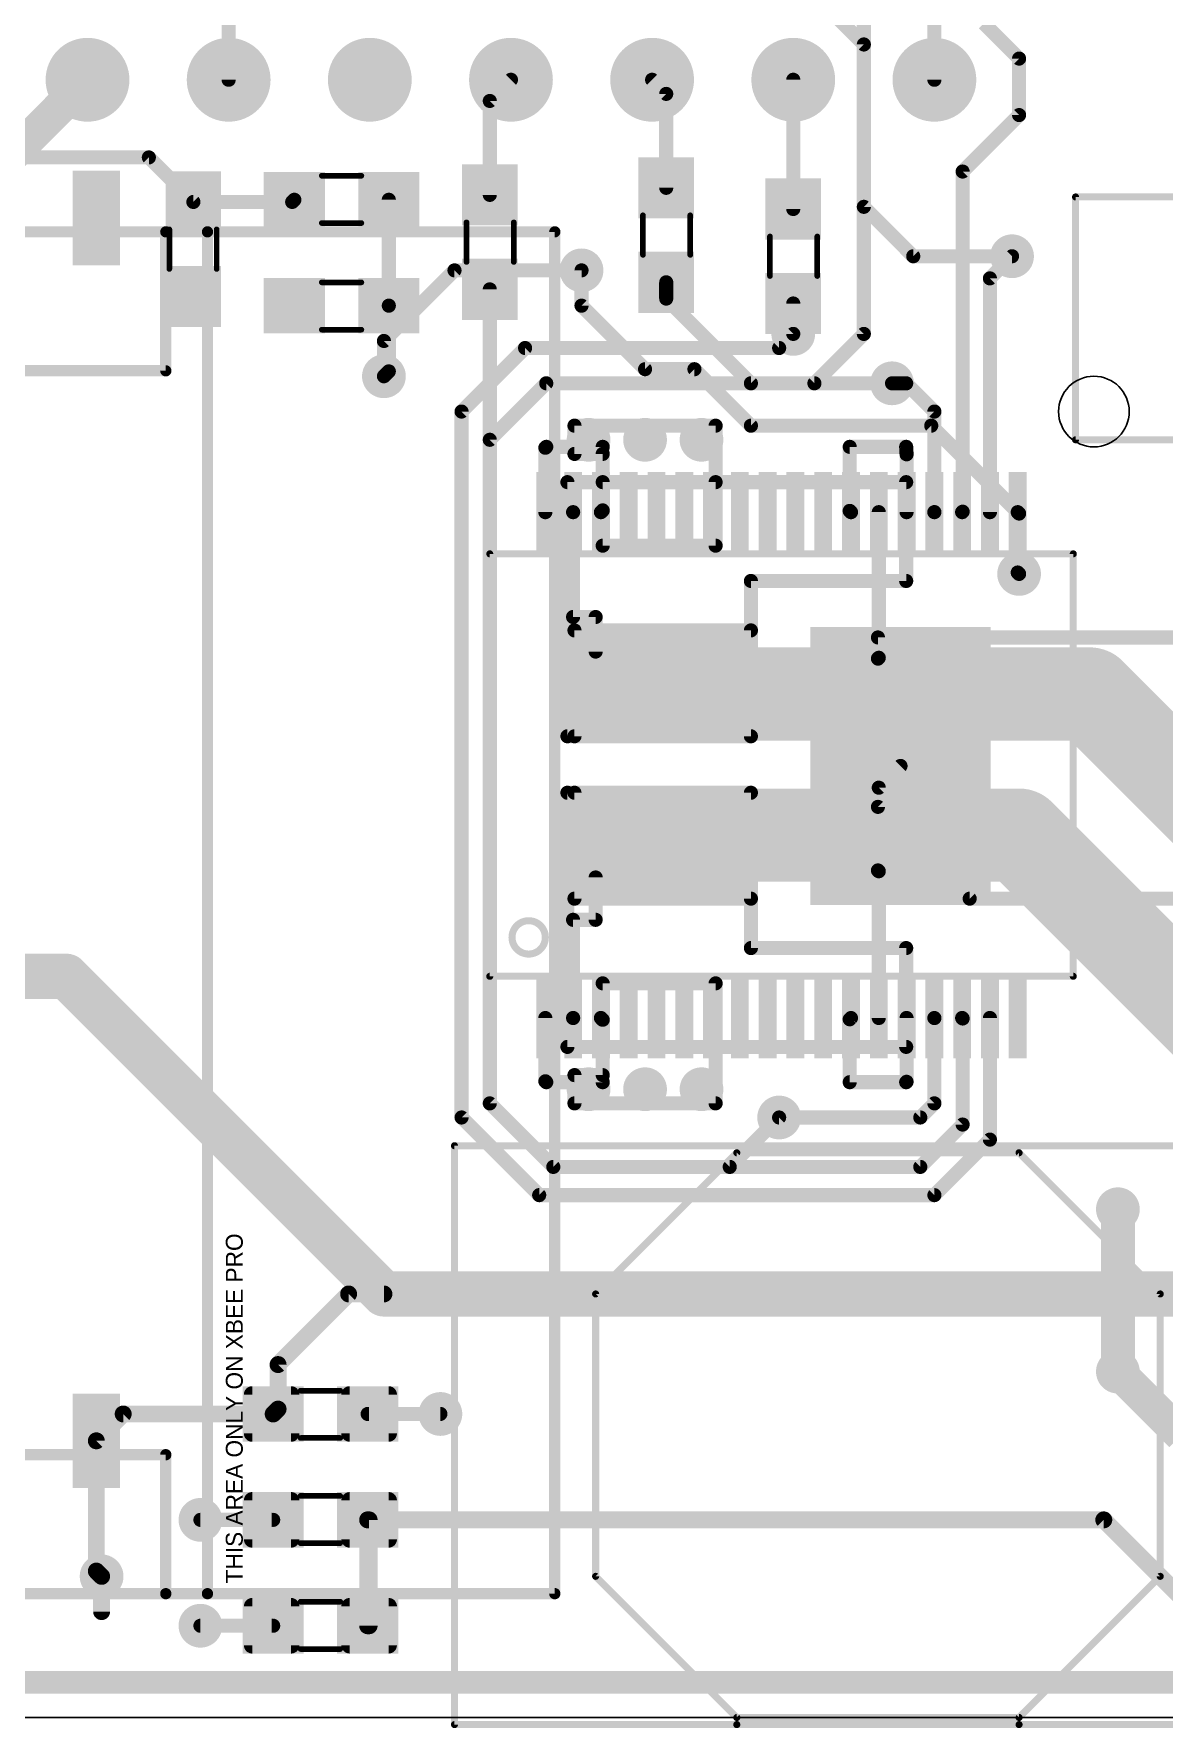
# Model space of a CAD drawing. Extents: x -0.24 to 2.03, y -0.01 to 2.08.
# Drawn here: x 0.727 to 1.528, y -0.008 to 1.192 of the extents above; entities that cross this region are included whole.
import ezdxf

# ---------------------------------------------------------------- set-up
doc = ezdxf.new("R2010")
doc.units = 0
for name, color, linetype in [('1', 22, 'CONTINUOUS'), ('16', 175, 'CONTINUOUS'), ('17', 82, 'CONTINUOUS'), ('18', 82, 'CONTINUOUS'), ('20', 7, 'CONTINUOUS'), ('51', 253, 'CONTINUOUS'), ('52', 253, 'CONTINUOUS')]:
    doc.layers.add(name, color=color, linetype=linetype)

# ---------------------------------------------------------------- blocks, each defined once
blk = doc.blocks.new('RECT')
blk.add_solid([(-0.5, -0.5), (0.5, -0.5), (-0.5, 0.5), (0.5, 0.5)])
blk = doc.blocks.new('RECT160000X160000R30')
at = {"const_width": 0.005906}
blk.add_lwpolyline([(0.016732, -0.01378), (0.016732, 0.01378, 0.414214), (0.01378, 0.016732), (-0.01378, 0.016732, 0.414214), (-0.016732, 0.01378), (-0.016732, -0.01378, 0.414214), (-0.01378, -0.016732), (0.01378, -0.016732, 0.414214)], format="xyb", close=True, dxfattribs=at)
blk.add_solid([(-0.01478, -0.01478), (0.01478, -0.01478), (-0.01478, 0.01478), (0.01478, 0.01478)])
blk = doc.blocks.new('ROUNDP')
at = {"const_width": 0.5}
blk.add_lwpolyline([(0, -0.25, 1), (0, 0.25, 1), (0, -0.25)], format="xyb", dxfattribs=at)
blk = doc.blocks.new('ROUNDV')
at = {"const_width": 0.5}
blk.add_lwpolyline([(0, -0.25, 1), (0, 0.25, 1), (0, -0.25)], format="xyb", dxfattribs=at)

msp = doc.modelspace()

# ---------------------------------------------------------------- linework, layer by layer
at = {"layer": '1'}
for points, const_width in [([(0.865, 1.16), (0.865, 1.27)], 0.01), ([(1.315, 1.25), (1.315, 0.98)], 0.01), ([(1.4, 1.2), (1.425, 1.175)], 0.01), ([(1.425, 1.175), (1.425, 1.135)], 0.01), ([(0.69, 1.085), (0.765, 1.16)], 0.024), ([(1.425, 1.135), (1.385, 1.095)], 0.01), ([(1.385, 1.095), (1.385, 0.854094)], 0.01), ([(1.42, 1.035), (1.404331, 1.019331)], 0.01), ([(0.975, 0.975), (1.025, 1.025)], 0.01), ([(1.025, 1.025), (1.115, 1.025)], 0.01), ([(1.404331, 1.019331), (1.404331, 0.85374)], 0.01), ([(1.255, 0.97), (1.265, 0.98)], 0.01), ([(1.315, 0.98), (1.28, 0.945)], 0.01), ([(0.975, 0.95), (0.975, 0.975)], 0.01), ([(1.03, 0.925), (1.075, 0.97)], 0.01), ([(1.075, 0.97), (1.255, 0.97)], 0.01), ([(1.09, 0.945), (1.05, 0.905)], 0.01), ([(1.28, 0.945), (1.09, 0.945)], 0.01), ([(1.335, 0.945), (1.345, 0.945)], 0.01), ([(1.345, 0.945), (1.365, 0.925)], 0.01), ([(1.03, 0.425), (1.03, 0.925)], 0.01), ([(1.365, 0.925), (1.365, 0.85378)], 0.01), ([(1.21, 0.915), (1.11, 0.915)], 0.01), ([(1.11, 0.915), (1.11, 0.895)], 0.01), ([(1.21, 0.83), (1.21, 0.915)], 0.01), ([(1.05, 0.905), (1.05, 0.435)], 0.01), ([(1.08937, 0.89937), (1.09, 0.9)], 0.01), ([(1.08937, 0.85374), (1.08937, 0.89937)], 0.01), ([(1.09, 0.9), (1.13, 0.9)], 0.01), ([(1.11, 0.895), (1.13, 0.895)], 0.01), ([(1.13, 0.9), (1.13, 0.855)], 0.01), ([(1.13, 0.895), (1.13, 0.83)], 0.01), ([(1.345, 0.9), (1.305, 0.9)], 0.01), ([(1.305, 0.9), (1.305, 0.854646)], 0.01), ([(1.345276, 0.894724), (1.345, 0.9)], 0.01), ([(1.345276, 0.85374), (1.345276, 0.894724)], 0.01), ([(1.105, 0.695), (1.105, 0.875)], 0.01), ([(1.105, 0.875), (1.345, 0.875)], 0.01), ([(1.13, 0.83), (1.13, 0.875)], 0.01), ([(1.13, 0.875), (1.21, 0.875)], 0.01), ([(1.21, 0.875), (1.21, 0.83)], 0.01), ([(1.345, 0.875), (1.345, 0.805)], 0.01), ([(1.109055, 0.85374), (1.109, 0.85374)], 0.01), ([(1.109, 0.85374), (1.109, 0.7795)], 0.01), ([(1.13, 0.855), (1.12874, 0.85374)], 0.01), ([(1.305, 0.854646), (1.305906, 0.85374)], 0.01), ([(1.325591, 0.85374), (1.325591, 0.750591)], 0.01), ([(1.365, 0.85378), (1.364961, 0.85374)], 0.01), ([(1.385, 0.854094), (1.384646, 0.85374)], 0.01), ([(1.425, 0.852756), (1.424016, 0.85374)], 0.01), ([(1.425, 0.81), (1.425, 0.852756)], 0.01), ([(1.21, 0.83), (1.13, 0.83)], 0.01), ([(1.13, 0.83), (1.21, 0.83)], 0.01), ([(1.345, 0.805), (1.235, 0.805)], 0.01), ([(1.235, 0.805), (1.235, 0.695)], 0.01), ([(1.109, 0.7795), (1.125, 0.7795)], 0.01), ([(1.125, 0.7795), (1.125, 0.755)], 0.01), ([(1.325, 0.765), (1.695, 0.765)], 0.01), ([(1.325, 0.645), (1.325, 0.765)], 0.01), ([(1.325591, 0.750591), (1.325, 0.75)], 0.01), ([(1.235, 0.695), (1.105, 0.695)], 0.01), ([(1.325591, 0.658591), (1.341, 0.674)], 0.01), ([(1.235, 0.655), (1.105, 0.655)], 0.01), ([(1.105, 0.655), (1.105, 0.475)], 0.01), ([(1.235, 0.545), (1.235, 0.655)], 0.01), ([(1.325591, 0.599409), (1.325591, 0.658591)], 0.01), ([(1.39, 0.58), (1.325, 0.645)], 0.01), ([(1.125, 0.565), (1.125, 0.595)], 0.01), ([(1.325591, 0.599409), (1.325, 0.6)], 0.01), ([(1.325591, 0.495472), (1.325591, 0.599409)], 0.01), ([(1.74, 0.58), (1.39, 0.58)], 0.01), ([(1.109, 0.495472), (1.109, 0.565)], 0.01), ([(1.109, 0.565), (1.125, 0.565)], 0.01), ([(1.345, 0.545), (1.235, 0.545)], 0.01), ([(1.345, 0.475), (1.345, 0.545)], 0.01), ([(1.13, 0.455), (1.13, 0.52)], 0.01), ([(1.13, 0.52), (1.21, 0.52)], 0.01), ([(1.21, 0.52), (1.21, 0.435)], 0.01), ([(1.08937, 0.495472), (1.08937, 0.45063)], 0.01), ([(1.109055, 0.495472), (1.109, 0.495472)], 0.01), ([(1.13, 0.494213), (1.12874, 0.495472)], 0.01), ([(1.13, 0.45), (1.13, 0.494213)], 0.01), ([(1.305, 0.494567), (1.305906, 0.495472)], 0.01), ([(1.305, 0.45), (1.305, 0.494567)], 0.01), ([(1.345276, 0.495472), (1.345276, 0.450276)], 0.01), ([(1.365, 0.495433), (1.364961, 0.495472)], 0.01), ([(1.365, 0.435), (1.365, 0.495433)], 0.01), ([(1.385, 0.495118), (1.384646, 0.495472)], 0.01), ([(1.385, 0.42), (1.385, 0.495118)], 0.01), ([(1.404331, 0.495472), (1.404331, 0.409331)], 0.01), ([(1.105, 0.475), (1.345, 0.475)], 0.01), ([(1.11, 0.435), (1.11, 0.455)], 0.01), ([(1.11, 0.455), (1.13, 0.455)], 0.01), ([(1.08937, 0.45063), (1.09, 0.45)], 0.01), ([(1.09, 0.45), (1.13, 0.45)], 0.01), ([(1.345, 0.45), (1.305, 0.45)], 0.01), ([(1.345276, 0.450276), (1.345, 0.45)], 0.01), ([(1.05, 0.435), (1.095, 0.39)], 0.01), ([(1.21, 0.435), (1.11, 0.435)], 0.01), ([(1.355, 0.425), (1.365, 0.435)], 0.01), ([(1.085, 0.37), (1.03, 0.425)], 0.01), ([(1.255, 0.425), (1.355, 0.425)], 0.01), ([(1.355, 0.39), (1.385, 0.42)], 0.01), ([(1.404331, 0.409331), (1.365, 0.37)], 0.01), ([(1.095, 0.39), (1.355, 0.39)], 0.01), ([(1.365, 0.37), (1.085, 0.37)], 0.01), ([(1.495, 0.245), (1.495, 0.36)], 0.024), ([(0.790276, 0.215), (0.77126, 0.195984)], 0.012), ([(0.895472, 0.215), (0.790276, 0.215)], 0.012), ([(0.964528, 0.215), (1.015, 0.215)], 0.01), ([(0.77126, 0.195984), (0.77126, 0.10374)], 0.012), ([(0.845, 0.14), (0.895472, 0.14)], 0.01), ([(0.964528, 0.14), (0.964528, 0.065)], 0.012), ([(0.964528, 0.14), (1.485, 0.14)], 0.012), ([(1.485, 0.14), (1.575, 0.05)], 0.012), ([(0.77126, 0.10374), (0.775, 0.1)], 0.012), ([(0.845, 0.065), (0.895472, 0.065)], 0.01), ([(0.05, 0.025), (1.95, 0.025)], 0.016)]:
    msp.add_lwpolyline(points, dxfattribs=dict(at, const_width=const_width))
for points, const_width in [([(1.4275, 1.175, 1), (1.4225, 1.175)], 0.005), ([(1.423232, 1.173232, 1), (1.426768, 1.176768)], 0.005), ([(0.769243, 1.155757, 1), (0.760757, 1.164243)], 0.012), ([(0.8625, 1.16, 1), (0.8675, 1.16)], 0.005), ([(1.426768, 1.133232, 1), (1.423232, 1.136768)], 0.005), ([(1.4225, 1.135, 1), (1.4275, 1.135)], 0.005), ([(1.3875, 1.095, 1), (1.3825, 1.095)], 0.005), ([(1.383232, 1.096768, 1), (1.386768, 1.093232)], 0.005), ([(1.421768, 1.033232, 1), (1.418232, 1.036768)], 0.005), ([(1.025, 1.0275, 1), (1.025, 1.0225)], 0.005), ([(1.026768, 1.023232, 1), (1.023232, 1.026768)], 0.005), ([(1.115, 1.0225, 1), (1.115, 1.0275)], 0.005), ([(1.406831, 1.019331, 1), (1.401831, 1.019331)], 0.005), ([(1.402563, 1.021098, 1), (1.406098, 1.017563)], 0.005), ([(1.266768, 0.978232, 1), (1.263232, 0.981768)], 0.005), ([(1.316768, 0.978232, 1), (1.313232, 0.981768)], 0.005), ([(0.9775, 0.975, 1), (0.9725, 0.975)], 0.005), ([(0.973232, 0.976768, 1), (0.976768, 0.973232)], 0.005), ([(1.075, 0.9725, 1), (1.075, 0.9675)], 0.005), ([(1.076768, 0.968232, 1), (1.073232, 0.971768)], 0.005), ([(1.253232, 0.971768, 1), (1.256768, 0.968232)], 0.005), ([(1.255, 0.9675, 1), (1.255, 0.9725)], 0.005), ([(1.3125, 0.98, 1), (1.3175, 0.98)], 0.005), ([(0.9725, 0.95, 1), (0.9775, 0.95)], 0.005), ([(1.09, 0.9475, 1), (1.09, 0.9425)], 0.005), ([(1.091768, 0.943232, 1), (1.088232, 0.946768)], 0.005), ([(1.278232, 0.946768, 1), (1.281768, 0.943232)], 0.005), ([(1.28, 0.9425, 1), (1.28, 0.9475)], 0.005), ([(1.335, 0.9475, 1), (1.335, 0.9425)], 0.005), ([(1.346768, 0.946768, 1), (1.343232, 0.943232)], 0.005), ([(1.345, 0.9425, 1), (1.345, 0.9475)], 0.005), ([(1.0325, 0.925, 1), (1.0275, 0.925)], 0.005), ([(1.028232, 0.926768, 1), (1.031768, 0.923232)], 0.005), ([(1.3675, 0.925, 1), (1.3625, 0.925)], 0.005), ([(1.363232, 0.923232, 1), (1.366768, 0.926768)], 0.005), ([(1.11, 0.9175, 1), (1.11, 0.9125)], 0.005), ([(1.1125, 0.915, 1), (1.1075, 0.915)], 0.005), ([(1.2125, 0.915, 1), (1.2075, 0.915)], 0.005), ([(1.21, 0.9125, 1), (1.21, 0.9175)], 0.005), ([(1.0525, 0.905, 1), (1.0475, 0.905)], 0.005), ([(1.048232, 0.906768, 1), (1.051768, 0.903232)], 0.005), ([(1.09187, 0.89937, 1), (1.08687, 0.89937)], 0.005), ([(1.087602, 0.901138, 1), (1.091138, 0.897602)], 0.005), ([(1.09, 0.9025, 1), (1.09, 0.8975)], 0.005), ([(1.091768, 0.898232, 1), (1.088232, 0.901768)], 0.005), ([(1.1325, 0.9, 1), (1.1275, 0.9)], 0.005), ([(1.1325, 0.895, 1), (1.1275, 0.895)], 0.005), ([(1.13, 0.8975, 1), (1.13, 0.9025)], 0.005), ([(1.305, 0.9025, 1), (1.305, 0.8975)], 0.005), ([(1.3075, 0.9, 1), (1.3025, 0.9)], 0.005), ([(1.347497, 0.90013, 1), (1.342503, 0.89987)], 0.005), ([(1.345, 0.8975, 1), (1.345, 0.9025)], 0.005), ([(1.11, 0.8975, 1), (1.11, 0.8925)], 0.005), ([(1.1075, 0.895, 1), (1.1125, 0.895)], 0.005), ([(1.13, 0.8925, 1), (1.13, 0.8975)], 0.005), ([(1.347776, 0.894724, 1), (1.342776, 0.894724)], 0.005), ([(1.342779, 0.894594, 1), (1.347772, 0.894855)], 0.005), ([(1.1075, 0.875, 1), (1.1025, 0.875)], 0.005), ([(1.105, 0.8775, 1), (1.105, 0.8725)], 0.005), ([(1.1325, 0.875, 1), (1.1275, 0.875)], 0.005), ([(1.13, 0.8775, 1), (1.13, 0.8725)], 0.005), ([(1.2125, 0.875, 1), (1.2075, 0.875)], 0.005), ([(1.21, 0.8725, 1), (1.21, 0.8775)], 0.005), ([(1.3475, 0.875, 1), (1.3425, 0.875)], 0.005), ([(1.345, 0.8725, 1), (1.345, 0.8775)], 0.005), ([(1.08687, 0.85374, 1), (1.09187, 0.85374)], 0.005), ([(1.109, 0.85624, 1), (1.109, 0.85124)], 0.005), ([(1.1115, 0.85374, 1), (1.1065, 0.85374)], 0.005), ([(1.109055, 0.85124, 1), (1.109055, 0.85624)], 0.005), ([(1.126972, 0.855508, 1), (1.130508, 0.851972)], 0.005), ([(1.1275, 0.855, 1), (1.1325, 0.855)], 0.005), ([(1.131768, 0.853232, 1), (1.128232, 0.856768)], 0.005), ([(1.306768, 0.856413, 1), (1.303232, 0.852878)], 0.005), ([(1.3025, 0.854646, 1), (1.3075, 0.854646)], 0.005), ([(1.304138, 0.851972, 1), (1.307673, 0.855508)], 0.005), ([(1.328091, 0.85374, 1), (1.323091, 0.85374)], 0.005), ([(1.342776, 0.85374, 1), (1.347776, 0.85374)], 0.005), ([(1.363193, 0.855508, 1), (1.366728, 0.851972)], 0.005), ([(1.3625, 0.85378, 1), (1.3675, 0.85378)], 0.005), ([(1.366768, 0.852012, 1), (1.363232, 0.855547)], 0.005), ([(1.382878, 0.855508, 1), (1.386413, 0.851972)], 0.005), ([(1.3825, 0.854094, 1), (1.3875, 0.854094)], 0.005), ([(1.386768, 0.852327, 1), (1.383232, 0.855862)], 0.005), ([(1.401831, 0.85374, 1), (1.406831, 0.85374)], 0.005), ([(1.425784, 0.855508, 1), (1.422248, 0.851972)], 0.005), ([(1.4275, 0.852756, 1), (1.4225, 0.852756)], 0.005), ([(1.423232, 0.850988, 1), (1.426768, 0.854524)], 0.005), ([(1.13, 0.8325, 1), (1.13, 0.8275)], 0.005), ([(1.13, 0.8325, 1), (1.13, 0.8275)], 0.005), ([(1.1275, 0.83, 1), (1.1325, 0.83)], 0.005), ([(1.1275, 0.83, 1), (1.1325, 0.83)], 0.005), ([(1.2075, 0.83, 1), (1.2125, 0.83)], 0.005), ([(1.2075, 0.83, 1), (1.2125, 0.83)], 0.005), ([(1.21, 0.8275, 1), (1.21, 0.8325)], 0.005), ([(1.21, 0.8275, 1), (1.21, 0.8325)], 0.005), ([(1.235, 0.8075, 1), (1.235, 0.8025)], 0.005), ([(1.2375, 0.805, 1), (1.2325, 0.805)], 0.005), ([(1.3425, 0.805, 1), (1.3475, 0.805)], 0.005), ([(1.345, 0.8025, 1), (1.345, 0.8075)], 0.005), ([(1.4225, 0.81, 1), (1.4275, 0.81)], 0.005), ([(1.109, 0.782, 1), (1.109, 0.777)], 0.005), ([(1.1065, 0.7795, 1), (1.1115, 0.7795)], 0.005), ([(1.1275, 0.7795, 1), (1.1225, 0.7795)], 0.005), ([(1.125, 0.777, 1), (1.125, 0.782)], 0.005), ([(1.325, 0.7675, 1), (1.325, 0.7625)], 0.005), ([(1.3275, 0.765, 1), (1.3225, 0.765)], 0.005), ([(1.1225, 0.755, 1), (1.1275, 0.755)], 0.005), ([(1.323232, 0.751768, 1), (1.326768, 0.748232)], 0.005), ([(1.323091, 0.750591, 1), (1.328091, 0.750591)], 0.005), ([(1.327358, 0.748823, 1), (1.323823, 0.752358)], 0.005), ([(1.105, 0.6975, 1), (1.105, 0.6925)], 0.005), ([(1.1025, 0.695, 1), (1.1075, 0.695)], 0.005), ([(1.2325, 0.695, 1), (1.2375, 0.695)], 0.005), ([(1.235, 0.6925, 1), (1.235, 0.6975)], 0.005), ([(1.342768, 0.672232, 1), (1.339232, 0.675768)], 0.005), ([(1.2375, 0.655, 1), (1.2325, 0.655)], 0.005), ([(1.328091, 0.658591, 1), (1.323091, 0.658591)], 0.005), ([(1.323823, 0.660358, 1), (1.327358, 0.656823)], 0.005), ([(1.105, 0.6575, 1), (1.105, 0.6525)], 0.005), ([(1.1075, 0.655, 1), (1.1025, 0.655)], 0.005), ([(1.235, 0.6525, 1), (1.235, 0.6575)], 0.005), ([(1.326768, 0.646768, 1), (1.323232, 0.643232)], 0.005), ([(1.3225, 0.645, 1), (1.3275, 0.645)], 0.005), ([(1.326768, 0.601768, 1), (1.323232, 0.598232)], 0.005), ([(1.328091, 0.599409, 1), (1.323091, 0.599409)], 0.005), ([(1.323091, 0.599409, 1), (1.328091, 0.599409)], 0.005), ([(1.323823, 0.597642, 1), (1.327358, 0.601177)], 0.005), ([(1.1275, 0.595, 1), (1.1225, 0.595)], 0.005), ([(1.39, 0.5825, 1), (1.39, 0.5775)], 0.005), ([(1.388232, 0.578232, 1), (1.391768, 0.581768)], 0.005), ([(1.1115, 0.565, 1), (1.1065, 0.565)], 0.005), ([(1.109, 0.5675, 1), (1.109, 0.5625)], 0.005), ([(1.1225, 0.565, 1), (1.1275, 0.565)], 0.005), ([(1.125, 0.5625, 1), (1.125, 0.5675)], 0.005), ([(1.235, 0.5475, 1), (1.235, 0.5425)], 0.005), ([(1.2325, 0.545, 1), (1.2375, 0.545)], 0.005), ([(1.3475, 0.545, 1), (1.3425, 0.545)], 0.005), ([(1.345, 0.5425, 1), (1.345, 0.5475)], 0.005), ([(1.1325, 0.52, 1), (1.1275, 0.52)], 0.005), ([(1.13, 0.5225, 1), (1.13, 0.5175)], 0.005), ([(1.2125, 0.52, 1), (1.2075, 0.52)], 0.005), ([(1.21, 0.5175, 1), (1.21, 0.5225)], 0.005), ([(1.09187, 0.495472, 1), (1.08687, 0.495472)], 0.005), ([(1.109, 0.497972, 1), (1.109, 0.492972)], 0.005), ([(1.1065, 0.495472, 1), (1.1115, 0.495472)], 0.005), ([(1.109055, 0.492972, 1), (1.109055, 0.497972)], 0.005), ([(1.130508, 0.49724, 1), (1.126972, 0.493705)], 0.005), ([(1.1325, 0.494213, 1), (1.1275, 0.494213)], 0.005), ([(1.128232, 0.492445, 1), (1.131768, 0.49598)], 0.005), ([(1.3075, 0.494567, 1), (1.3025, 0.494567)], 0.005), ([(1.303232, 0.496335, 1), (1.306768, 0.492799)], 0.005), ([(1.307673, 0.493705, 1), (1.304138, 0.49724)], 0.005), ([(1.323091, 0.495472, 1), (1.328091, 0.495472)], 0.005), ([(1.347776, 0.495472, 1), (1.342776, 0.495472)], 0.005), ([(1.366728, 0.49724, 1), (1.363193, 0.493705)], 0.005), ([(1.3675, 0.495433, 1), (1.3625, 0.495433)], 0.005), ([(1.363232, 0.493665, 1), (1.366768, 0.497201)], 0.005), ([(1.386413, 0.49724, 1), (1.382878, 0.493705)], 0.005), ([(1.3875, 0.495118, 1), (1.3825, 0.495118)], 0.005), ([(1.383232, 0.49335, 1), (1.386768, 0.496886)], 0.005), ([(1.406831, 0.495472, 1), (1.401831, 0.495472)], 0.005), ([(1.105, 0.4775, 1), (1.105, 0.4725)], 0.005), ([(1.345, 0.4725, 1), (1.345, 0.4775)], 0.005), ([(1.1025, 0.475, 1), (1.1075, 0.475)], 0.005), ([(1.3425, 0.475, 1), (1.3475, 0.475)], 0.005), ([(1.1125, 0.455, 1), (1.1075, 0.455)], 0.005), ([(1.11, 0.4575, 1), (1.11, 0.4525)], 0.005), ([(1.1275, 0.455, 1), (1.1325, 0.455)], 0.005), ([(1.13, 0.4525, 1), (1.13, 0.4575)], 0.005), ([(1.091138, 0.452398, 1), (1.087602, 0.448862)], 0.005), ([(1.08687, 0.45063, 1), (1.09187, 0.45063)], 0.005), ([(1.09, 0.4525, 1), (1.09, 0.4475)], 0.005), ([(1.088232, 0.448232, 1), (1.091768, 0.451768)], 0.005), ([(1.1275, 0.45, 1), (1.1325, 0.45)], 0.005), ([(1.13, 0.4475, 1), (1.13, 0.4525)], 0.005), ([(1.305, 0.4525, 1), (1.305, 0.4475)], 0.005), ([(1.3025, 0.45, 1), (1.3075, 0.45)], 0.005), ([(1.343232, 0.451768, 1), (1.346768, 0.448232)], 0.005), ([(1.342776, 0.450276, 1), (1.347776, 0.450276)], 0.005), ([(1.347043, 0.448508, 1), (1.343508, 0.452043)], 0.005), ([(1.345, 0.4475, 1), (1.345, 0.4525)], 0.005), ([(1.051768, 0.436768, 1), (1.048232, 0.433232)], 0.005), ([(1.0475, 0.435, 1), (1.0525, 0.435)], 0.005), ([(1.11, 0.4375, 1), (1.11, 0.4325)], 0.005), ([(1.1075, 0.435, 1), (1.1125, 0.435)], 0.005), ([(1.2075, 0.435, 1), (1.2125, 0.435)], 0.005), ([(1.21, 0.4325, 1), (1.21, 0.4375)], 0.005), ([(1.3625, 0.435, 1), (1.3675, 0.435)], 0.005), ([(1.366768, 0.433232, 1), (1.363232, 0.436768)], 0.005), ([(1.031768, 0.426768, 1), (1.028232, 0.423232)], 0.005), ([(1.0275, 0.425, 1), (1.0325, 0.425)], 0.005), ([(1.255, 0.4275, 1), (1.255, 0.4225)], 0.005), ([(1.353232, 0.426768, 1), (1.356768, 0.423232)], 0.005), ([(1.355, 0.4225, 1), (1.355, 0.4275)], 0.005), ([(1.3825, 0.42, 1), (1.3875, 0.42)], 0.005), ([(1.386768, 0.418232, 1), (1.383232, 0.421768)], 0.005), ([(1.401831, 0.409331, 1), (1.406831, 0.409331)], 0.005), ([(1.406098, 0.407563, 1), (1.402563, 0.411098)], 0.005), ([(1.095, 0.3925, 1), (1.095, 0.3875)], 0.005), ([(1.093232, 0.388232, 1), (1.096768, 0.391768)], 0.005), ([(1.353232, 0.391768, 1), (1.356768, 0.388232)], 0.005), ([(1.355, 0.3875, 1), (1.355, 0.3925)], 0.005), ([(1.085, 0.3725, 1), (1.085, 0.3675)], 0.005), ([(1.083232, 0.368232, 1), (1.086768, 0.371768)], 0.005), ([(1.363232, 0.371768, 1), (1.366768, 0.368232)], 0.005), ([(1.365, 0.3675, 1), (1.365, 0.3725)], 0.005), ([(1.501, 0.36, 1), (1.489, 0.36)], 0.012), ([(1.489, 0.245, 1), (1.501, 0.245)], 0.012), ([(0.790276, 0.218, 1), (0.790276, 0.212)], 0.006), ([(0.792397, 0.212879, 1), (0.788154, 0.217121)], 0.006), ([(0.895472, 0.212, 1), (0.895472, 0.218)], 0.006), ([(0.964528, 0.2175, 1), (0.964528, 0.2125)], 0.005), ([(1.015, 0.2125, 1), (1.015, 0.2175)], 0.005), ([(0.77426, 0.195984, 1), (0.76826, 0.195984)], 0.006), ([(0.769139, 0.198106, 1), (0.773381, 0.193863)], 0.006), ([(0.845, 0.1425, 1), (0.845, 0.1375)], 0.005), ([(0.895472, 0.1375, 1), (0.895472, 0.1425)], 0.005), ([(0.967528, 0.14, 1), (0.961528, 0.14)], 0.006), ([(0.964528, 0.143, 1), (0.964528, 0.137)], 0.006), ([(1.487121, 0.142121, 1), (1.482879, 0.137879)], 0.006), ([(1.485, 0.137, 1), (1.485, 0.143)], 0.006), ([(0.773381, 0.105861, 1), (0.769139, 0.101619)], 0.006), ([(0.76826, 0.10374, 1), (0.77426, 0.10374)], 0.006), ([(0.772879, 0.097879, 1), (0.777121, 0.102121)], 0.006), ([(0.845, 0.0675, 1), (0.845, 0.0625)], 0.005), ([(0.895472, 0.0625, 1), (0.895472, 0.0675)], 0.005), ([(0.961528, 0.065, 1), (0.967528, 0.065)], 0.006)]:
    msp.add_lwpolyline(points, format="xyb", dxfattribs=dict(at, const_width=const_width))
at = {"layer": '16'}
for points, const_width in [([(1.365, 1.16), (1.365, 1.303465)], 0.01), ([(1.275, 1.225), (1.315, 1.185)], 0.01), ([(1.315, 1.185), (1.315, 1.07)], 0.01), ([(1.05, 1.145), (1.065, 1.16)], 0.01), ([(1.175, 1.15), (1.165, 1.16)], 0.01), ([(1.265, 1.068465), (1.265, 1.16)], 0.01), ([(1.175, 1.083465), (1.175, 1.15)], 0.01), ([(1.05, 1.078465), (1.05, 1.145)], 0.01), ([(0.545, 1.105), (0.808465, 1.105)], 0.01), ([(0.808465, 1.105), (0.84, 1.073465)], 0.01), ([(0.84, 1.073465), (0.91, 1.073465)], 0.01), ([(0.91, 1.073465), (0.911535, 1.075)], 0.01), ([(0.978465, 1.075), (0.978465, 1)], 0.01), ([(1.315, 1.07), (1.35, 1.035)], 0.01), ([(1.35, 1.035), (1.42, 1.035)], 0.01), ([(1.115, 1.025), (1.115, 1)], 0.01), ([(1.175, 1.016535), (1.175, 1.005)], 0.01), ([(1.05, 1.011535), (1.05, 0.435)], 0.01), ([(1.175, 1.005), (1.235, 0.945)], 0.01), ([(0.978465, 1), (0.978465, 0.953465)], 0.01), ([(1.115, 1), (1.16, 0.955)], 0.01), ([(1.265, 0.98), (1.265, 1.001535)], 0.01), ([(1.16, 0.955), (1.195, 0.955)], 0.01), ([(1.195, 0.955), (1.235, 0.915)], 0.01), ([(0.978465, 0.953465), (0.975, 0.95)], 0.01), ([(1.235, 0.945), (1.335, 0.945)], 0.01), ([(1.235, 0.915), (1.362756, 0.915)], 0.01), ([(1.362756, 0.915), (1.424016, 0.85374)], 0.01), ([(1.424016, 0.85374), (1.424016, 0.810984)], 0.01), ([(1.424016, 0.810984), (1.425, 0.81)], 0.01), ([(1.11, 0.77), (1.11, 0.695)], 0.01), ([(1.235, 0.77), (1.11, 0.77)], 0.01), ([(1.235, 0.695), (1.235, 0.77)], 0.01), ([(1.475, 0.725), (1.2, 0.725)], 0.066), ([(1.889173, 0.310827), (1.475, 0.725)], 0.066), ([(1.11, 0.695), (1.235, 0.695)], 0.01), ([(1.11, 0.655), (1.11, 0.58)], 0.01), ([(1.235, 0.655), (1.11, 0.655)], 0.01), ([(1.235, 0.58), (1.235, 0.655)], 0.01), ([(1.181, 0.625), (1.172, 0.616)], 0.066), ([(1.425, 0.625), (1.181, 0.625)], 0.066), ([(1.725, 0.325), (1.425, 0.625)], 0.066), ([(1.11, 0.58), (1.235, 0.58)], 0.01), ([(0.692008, 0.525), (0.75, 0.525)], 0.032), ([(0.75, 0.525), (0.975, 0.3)], 0.032), ([(1.05, 0.435), (1.095, 0.39)], 0.01), ([(1.22, 0.39), (1.255, 0.425)], 0.01), ([(1.095, 0.39), (1.22, 0.39)], 0.01), ([(0.975, 0.3), (1.625, 0.3)], 0.032), ([(0.95, 0.3), (0.9, 0.25)], 0.012), ([(0.975, 0.3), (0.95, 0.3)], 0.012), ([(0.9, 0.25), (0.9, 0.218465)], 0.012), ([(1.54, 0.2), (1.495, 0.245)], 0.024), ([(0.9, 0.218465), (0.896535, 0.215)], 0.012), ([(1.015, 0.215), (0.963465, 0.215)], 0.01), ([(0.896535, 0.14), (0.845, 0.14)], 0.01), ([(0.963465, 0.14), (0.963465, 0.065)], 0.012), ([(0.963465, 0.14), (1.485, 0.14)], 0.012), ([(1.485, 0.14), (1.575, 0.05)], 0.012), ([(0.775, 0.1), (0.775, 0.075)], 0.012), ([(0.896535, 0.065), (0.845, 0.065)], 0.01), ([(0.025, 0.025), (1.925, 0.025)], 0.016)]:
    msp.add_lwpolyline(points, dxfattribs=dict(at, const_width=const_width))
for points, const_width in [([(1.3175, 1.185, 1), (1.3125, 1.185)], 0.005), ([(1.313232, 1.183232, 1), (1.316768, 1.186768)], 0.005), ([(1.066768, 1.158232, 1), (1.063232, 1.161768)], 0.005), ([(1.166768, 1.161768, 1), (1.163232, 1.158232)], 0.005), ([(1.2675, 1.16, 1), (1.2625, 1.16)], 0.005), ([(1.1775, 1.15, 1), (1.1725, 1.15)], 0.005), ([(1.173232, 1.148232, 1), (1.176768, 1.151768)], 0.005), ([(1.3625, 1.16, 1), (1.3675, 1.16)], 0.005), ([(1.0525, 1.145, 1), (1.0475, 1.145)], 0.005), ([(1.048232, 1.146768, 1), (1.051768, 1.143232)], 0.005), ([(0.810232, 1.106768, 1), (0.806697, 1.103232)], 0.005), ([(0.808465, 1.1025, 1), (0.808465, 1.1075)], 0.005), ([(1.0475, 1.078465, 1), (1.0525, 1.078465)], 0.005), ([(1.1725, 1.083465, 1), (1.1775, 1.083465)], 0.005), ([(0.84, 1.075965, 1), (0.84, 1.070965)], 0.005), ([(0.838232, 1.071697, 1), (0.841768, 1.075232)], 0.005), ([(0.908232, 1.075232, 1), (0.911768, 1.071697)], 0.005), ([(0.913303, 1.073232, 1), (0.909768, 1.076768)], 0.005), ([(0.91, 1.070965, 1), (0.91, 1.075965)], 0.005), ([(0.980965, 1.075, 1), (0.975965, 1.075)], 0.005), ([(1.2625, 1.068465, 1), (1.2675, 1.068465)], 0.005), ([(1.316768, 1.071768, 1), (1.313232, 1.068232)], 0.005), ([(1.3125, 1.07, 1), (1.3175, 1.07)], 0.005), ([(1.35, 1.0375, 1), (1.35, 1.0325)], 0.005), ([(1.348232, 1.033232, 1), (1.351768, 1.036768)], 0.005), ([(1.42, 1.0325, 1), (1.42, 1.0375)], 0.005), ([(1.1175, 1.025, 1), (1.1125, 1.025)], 0.005), ([(1.1775, 1.016535, 1), (1.1725, 1.016535)], 0.005), ([(1.0525, 1.011535, 1), (1.0475, 1.011535)], 0.005), ([(1.176768, 1.006768, 1), (1.173232, 1.003232)], 0.005), ([(0.980965, 1, 1), (0.975965, 1)], 0.005), ([(0.975965, 1, 1), (0.980965, 1)], 0.005), ([(1.116768, 1.001768, 1), (1.113232, 0.998232)], 0.005), ([(1.1125, 1, 1), (1.1175, 1)], 0.005), ([(1.1725, 1.005, 1), (1.1775, 1.005)], 0.005), ([(1.2675, 1.001535, 1), (1.2625, 1.001535)], 0.005), ([(1.2625, 0.98, 1), (1.2675, 0.98)], 0.005), ([(1.16, 0.9575, 1), (1.16, 0.9525)], 0.005), ([(1.196768, 0.956768, 1), (1.193232, 0.953232)], 0.005), ([(1.195, 0.9525, 1), (1.195, 0.9575)], 0.005), ([(0.973232, 0.951768, 1), (0.976768, 0.948232)], 0.005), ([(0.975965, 0.953465, 1), (0.980965, 0.953465)], 0.005), ([(0.980232, 0.951697, 1), (0.976697, 0.955232)], 0.005), ([(1.158232, 0.953232, 1), (1.161768, 0.956768)], 0.005), ([(1.235, 0.9475, 1), (1.235, 0.9425)], 0.005), ([(1.233232, 0.943232, 1), (1.236768, 0.946768)], 0.005), ([(1.335, 0.9425, 1), (1.335, 0.9475)], 0.005), ([(1.235, 0.9175, 1), (1.235, 0.9125)], 0.005), ([(1.233232, 0.913232, 1), (1.236768, 0.916768)], 0.005), ([(1.364524, 0.916768, 1), (1.360988, 0.913232)], 0.005), ([(1.362756, 0.9125, 1), (1.362756, 0.9175)], 0.005), ([(1.426516, 0.85374, 1), (1.421516, 0.85374)], 0.005), ([(1.422248, 0.851972, 1), (1.425784, 0.855508)], 0.005), ([(1.425784, 0.812752, 1), (1.422248, 0.809216)], 0.005), ([(1.421516, 0.810984, 1), (1.426516, 0.810984)], 0.005), ([(1.423232, 0.808232, 1), (1.426768, 0.811768)], 0.005), ([(1.1125, 0.77, 1), (1.1075, 0.77)], 0.005), ([(1.11, 0.7725, 1), (1.11, 0.7675)], 0.005), ([(1.2375, 0.77, 1), (1.2325, 0.77)], 0.005), ([(1.235, 0.7675, 1), (1.235, 0.7725)], 0.005), ([(1.2, 0.7415, 1), (1.2, 0.7085)], 0.033), ([(1.486667, 0.736667, 1), (1.463333, 0.713333)], 0.033), ([(1.475, 0.7085, 1), (1.475, 0.7415)], 0.033), ([(1.11, 0.6975, 1), (1.11, 0.6925)], 0.005), ([(1.1075, 0.695, 1), (1.1125, 0.695)], 0.005), ([(1.2325, 0.695, 1), (1.2375, 0.695)], 0.005), ([(1.235, 0.6925, 1), (1.235, 0.6975)], 0.005), ([(1.1125, 0.655, 1), (1.1075, 0.655)], 0.005), ([(1.2375, 0.655, 1), (1.2325, 0.655)], 0.005), ([(1.11, 0.6575, 1), (1.11, 0.6525)], 0.005), ([(1.181, 0.6415, 1), (1.181, 0.6085)], 0.033), ([(1.192667, 0.613333, 1), (1.169333, 0.636667)], 0.033), ([(1.235, 0.6525, 1), (1.235, 0.6575)], 0.005), ([(1.436667, 0.636667, 1), (1.413333, 0.613333)], 0.033), ([(1.425, 0.6085, 1), (1.425, 0.6415)], 0.033), ([(1.160333, 0.627667, 1), (1.183667, 0.604333)], 0.033), ([(1.11, 0.5825, 1), (1.11, 0.5775)], 0.005), ([(1.1075, 0.58, 1), (1.1125, 0.58)], 0.005), ([(1.2325, 0.58, 1), (1.2375, 0.58)], 0.005), ([(1.235, 0.5775, 1), (1.235, 0.5825)], 0.005), ([(0.755657, 0.530657, 1), (0.744343, 0.519343)], 0.016), ([(0.75, 0.517, 1), (0.75, 0.533)], 0.016), ([(1.051768, 0.436768, 1), (1.048232, 0.433232)], 0.005), ([(1.0475, 0.435, 1), (1.0525, 0.435)], 0.005), ([(1.256768, 0.423232, 1), (1.253232, 0.426768)], 0.005), ([(1.095, 0.3925, 1), (1.095, 0.3875)], 0.005), ([(1.093232, 0.388232, 1), (1.096768, 0.391768)], 0.005), ([(1.218232, 0.391768, 1), (1.221768, 0.388232)], 0.005), ([(1.22, 0.3875, 1), (1.22, 0.3925)], 0.005), ([(0.975, 0.308, 1), (0.975, 0.292)], 0.016), ([(0.969343, 0.294343, 1), (0.980657, 0.305657)], 0.016), ([(0.95, 0.303, 1), (0.95, 0.297)], 0.006), ([(0.952121, 0.297879, 1), (0.947879, 0.302121)], 0.006), ([(0.975, 0.297, 1), (0.975, 0.303)], 0.006), ([(0.903, 0.25, 1), (0.897, 0.25)], 0.006), ([(0.897879, 0.252121, 1), (0.902121, 0.247879)], 0.006), ([(1.499243, 0.249243, 1), (1.490757, 0.240757)], 0.012), ([(0.894414, 0.217121, 1), (0.898657, 0.212879)], 0.006), ([(0.897, 0.218465, 1), (0.903, 0.218465)], 0.006), ([(0.902121, 0.216343, 1), (0.897879, 0.220586)], 0.006), ([(0.963465, 0.2175, 1), (0.963465, 0.2125)], 0.005), ([(1.015, 0.2125, 1), (1.015, 0.2175)], 0.005), ([(0.845, 0.1425, 1), (0.845, 0.1375)], 0.005), ([(0.896535, 0.1375, 1), (0.896535, 0.1425)], 0.005), ([(0.966465, 0.14, 1), (0.960465, 0.14)], 0.006), ([(0.963465, 0.143, 1), (0.963465, 0.137)], 0.006), ([(1.487121, 0.142121, 1), (1.482879, 0.137879)], 0.006), ([(1.485, 0.137, 1), (1.485, 0.143)], 0.006), ([(0.778, 0.1, 1), (0.772, 0.1)], 0.006), ([(0.772, 0.075, 1), (0.778, 0.075)], 0.006), ([(0.845, 0.0675, 1), (0.845, 0.0625)], 0.005), ([(0.896535, 0.0625, 1), (0.896535, 0.0675)], 0.005), ([(0.960465, 0.065, 1), (0.966465, 0.065)], 0.006)]:
    msp.add_lwpolyline(points, format="xyb", dxfattribs=dict(at, const_width=const_width))
at = {"layer": '20'}
msp.add_line((0, 0), (2.025, 0), dxfattribs=at)
msp.add_circle((1.478, 0.925), 0.025, dxfattribs=at)
at = {"layer": '51'}
for points, const_width in [([(1.465, 0.905), (1.465, 1.077)], 0.005), ([(1.465, 1.077), (1.655, 1.077)], 0.005), ([(0.013386, 1.052283), (0.820472, 1.052283)], 0.008), ([(0.820472, 1.052283), (0.85, 1.052283)], 0.008), ([(0.820472, 0.953858), (0.820472, 1.052283)], 0.008), ([(0.820472, 0.953858), (0.820472, 1.052283)], 0.008), ([(0.85, 0.087717), (0.85, 1.052283)], 0.008), ([(0.85, 1.052283), (1.096063, 1.052283)], 0.008), ([(1.096063, 0.087717), (1.096063, 1.052283)], 0.008), ([(0.820472, 0.953858), (0.013386, 0.953858)], 0.008), ([(1.963, 0.905), (1.465, 0.905)], 0.005), ([(1.463386, 0.824213), (1.05, 0.824213)], 0.005), ([(1.05, 0.824213), (1.05, 0.525)], 0.005), ([(1.463386, 0.525), (1.463386, 0.824213)], 0.005), ([(1.05, 0.525), (1.463386, 0.525)], 0.005), ([(1.025, 0.405), (1.675, 0.405)], 0.005), ([(1.025, 0.405), (1.025, -0.005)], 0.005), ([(1.125, 0.3), (1.225, 0.4)], 0.005), ([(1.225, 0.4), (1.425, 0.4)], 0.005), ([(1.425, 0.4), (1.525, 0.3)], 0.005), ([(1.125, 0.1), (1.125, 0.3)], 0.005), ([(1.525, 0.3), (1.525, 0.1)], 0.005), ([(0.013386, 0.186142), (0.820472, 0.186142)], 0.008), ([(0.820472, 0.087717), (0.820472, 0.186142)], 0.008), ([(0.820472, 0.087717), (0.820472, 0.186142)], 0.008), ([(1.225, 0), (1.125, 0.1)], 0.005), ([(1.525, 0.1), (1.425, 0)], 0.005), ([(0.820472, 0.087717), (0.013386, 0.087717)], 0.008), ([(0.820472, 0.087717), (0.85, 0.087717)], 0.008), ([(0.85, 0.087717), (1.096063, 0.087717)], 0.008), ([(1.225, 0), (1.425, 0)], 0.005), ([(1.225, -0.005), (1.025, -0.005)], 0.005), ([(1.425, -0.005), (1.225, -0.005)], 0.005), ([(1.675, -0.005), (1.425, -0.005)], 0.005)]:
    msp.add_lwpolyline(points, dxfattribs=dict(at, const_width=const_width))
for points, const_width in [([(1.46625, 1.077, 1), (1.46375, 1.077)], 0.0025), ([(1.465, 1.07825, 1), (1.465, 1.07575)], 0.0025), ([(0.820472, 1.054283, 1), (0.820472, 1.050283)], 0.004), ([(0.822472, 1.052283, 1), (0.818472, 1.052283)], 0.004), ([(0.822472, 1.052283, 1), (0.818472, 1.052283)], 0.004), ([(0.820472, 1.050283, 1), (0.820472, 1.054283)], 0.004), ([(0.852, 1.052283, 1), (0.848, 1.052283)], 0.004), ([(0.85, 1.054283, 1), (0.85, 1.050283)], 0.004), ([(0.85, 1.050283, 1), (0.85, 1.054283)], 0.004), ([(1.098063, 1.052283, 1), (1.094063, 1.052283)], 0.004), ([(1.096063, 1.050283, 1), (1.096063, 1.054283)], 0.004), ([(0.818472, 0.953858, 1), (0.822472, 0.953858)], 0.004), ([(0.818472, 0.953858, 1), (0.822472, 0.953858)], 0.004), ([(0.820472, 0.951858, 1), (0.820472, 0.955858)], 0.004), ([(1.465, 0.90625, 1), (1.465, 0.90375)], 0.0025), ([(1.46375, 0.905, 1), (1.46625, 0.905)], 0.0025), ([(1.05, 0.825463, 1), (1.05, 0.822963)], 0.0025), ([(1.05125, 0.824213, 1), (1.04875, 0.824213)], 0.0025), ([(1.464636, 0.824213, 1), (1.462136, 0.824213)], 0.0025), ([(1.463386, 0.822963, 1), (1.463386, 0.825463)], 0.0025), ([(1.077559, 0.540748, 1), (1.077559, 0.56437, 1), (1.077559, 0.540748)], 0.005), ([(1.05, 0.52625, 1), (1.05, 0.52375)], 0.0025), ([(1.04875, 0.525, 1), (1.05125, 0.525)], 0.0025), ([(1.462136, 0.525, 1), (1.464636, 0.525)], 0.0025), ([(1.463386, 0.52375, 1), (1.463386, 0.52625)], 0.0025), ([(1.025, 0.40625, 1), (1.025, 0.40375)], 0.0025), ([(1.02625, 0.405, 1), (1.02375, 0.405)], 0.0025), ([(1.225, 0.40125, 1), (1.225, 0.39875)], 0.0025), ([(1.225884, 0.399116, 1), (1.224116, 0.400884)], 0.0025), ([(1.425884, 0.400884, 1), (1.424116, 0.399116)], 0.0025), ([(1.425, 0.39875, 1), (1.425, 0.40125)], 0.0025), ([(1.12625, 0.3, 1), (1.12375, 0.3)], 0.0025), ([(1.124116, 0.300884, 1), (1.125884, 0.299116)], 0.0025), ([(1.52625, 0.3, 1), (1.52375, 0.3)], 0.0025), ([(1.524116, 0.299116, 1), (1.525884, 0.300884)], 0.0025), ([(0.822472, 0.186142, 1), (0.818472, 0.186142)], 0.004), ([(0.822472, 0.186142, 1), (0.818472, 0.186142)], 0.004), ([(0.820472, 0.184142, 1), (0.820472, 0.188142)], 0.004), ([(1.125884, 0.100884, 1), (1.124116, 0.099116)], 0.0025), ([(1.12375, 0.1, 1), (1.12625, 0.1)], 0.0025), ([(1.52375, 0.1, 1), (1.52625, 0.1)], 0.0025), ([(1.525884, 0.099116, 1), (1.524116, 0.100884)], 0.0025), ([(0.820472, 0.089717, 1), (0.820472, 0.085717)], 0.004), ([(0.818472, 0.087717, 1), (0.822472, 0.087717)], 0.004), ([(0.818472, 0.087717, 1), (0.822472, 0.087717)], 0.004), ([(0.820472, 0.085717, 1), (0.820472, 0.089717)], 0.004), ([(0.85, 0.089717, 1), (0.85, 0.085717)], 0.004), ([(0.848, 0.087717, 1), (0.852, 0.087717)], 0.004), ([(0.85, 0.085717, 1), (0.85, 0.089717)], 0.004), ([(1.094063, 0.087717, 1), (1.098063, 0.087717)], 0.004), ([(1.096063, 0.085717, 1), (1.096063, 0.089717)], 0.004), ([(1.225, 0.00125, 1), (1.225, -0.00125)], 0.0025), ([(1.224116, -0.000884, 1), (1.225884, 0.000884)], 0.0025), ([(1.424116, 0.000884, 1), (1.425884, -0.000884)], 0.0025), ([(1.425, -0.00125, 1), (1.425, 0.00125)], 0.0025), ([(1.025, -0.00375, 1), (1.025, -0.00625)], 0.0025), ([(1.02375, -0.005, 1), (1.02625, -0.005)], 0.0025), ([(1.225, -0.00375, 1), (1.225, -0.00625)], 0.0025), ([(1.225, -0.00625, 1), (1.225, -0.00375)], 0.0025), ([(1.425, -0.00375, 1), (1.425, -0.00625)], 0.0025), ([(1.425, -0.00625, 1), (1.425, -0.00375)], 0.0025)]:
    msp.add_lwpolyline(points, format="xyb", dxfattribs=dict(at, const_width=const_width))
at = {"layer": '52', "const_width": 0.004}
for points in [[(0.959016, 1.092008), (0.930984, 1.092008)], [(0.822992, 1.054016), (0.822992, 1.025984)], [(0.856496, 1.054016), (0.856496, 1.025984)], [(0.959016, 1.058504), (0.930984, 1.058504)], [(1.033504, 1.030984), (1.033504, 1.059016)], [(1.067008, 1.030984), (1.067008, 1.059016)], [(1.158504, 1.035984), (1.158504, 1.064016)], [(1.192008, 1.035984), (1.192008, 1.064016)], [(1.248504, 1.020984), (1.248504, 1.049016)], [(1.282008, 1.020984), (1.282008, 1.049016)], [(0.930984, 1.016496), (0.959016, 1.016496)], [(0.930984, 0.982992), (0.959016, 0.982992)], [(0.915984, 0.231496), (0.944016, 0.231496)], [(0.915984, 0.197992), (0.944016, 0.197992)], [(0.944016, 0.157008), (0.915984, 0.157008)], [(0.944016, 0.123504), (0.915984, 0.123504)], [(0.944016, 0.082008), (0.915984, 0.082008)], [(0.944016, 0.048504), (0.915984, 0.048504)]]:
    msp.add_lwpolyline(points, dxfattribs=at)
at = {"layer": '52', "const_width": 0.002}
for points in [[(0.930984, 1.093008, 1), (0.930984, 1.091008)], [(0.959016, 1.091008, 1), (0.959016, 1.093008)], [(0.823992, 1.054016, 1), (0.821992, 1.054016)], [(0.857496, 1.054016, 1), (0.855496, 1.054016)], [(0.930984, 1.059504, 1), (0.930984, 1.057504)], [(0.959016, 1.057504, 1), (0.959016, 1.059504)], [(1.034504, 1.059016, 1), (1.032504, 1.059016)], [(1.068008, 1.059016, 1), (1.066008, 1.059016)], [(1.159504, 1.064016, 1), (1.157504, 1.064016)], [(1.193008, 1.064016, 1), (1.191008, 1.064016)], [(1.249504, 1.049016, 1), (1.247504, 1.049016)], [(1.283008, 1.049016, 1), (1.281008, 1.049016)], [(1.157504, 1.035984, 1), (1.159504, 1.035984)], [(1.191008, 1.035984, 1), (1.193008, 1.035984)], [(0.821992, 1.025984, 1), (0.823992, 1.025984)], [(0.855496, 1.025984, 1), (0.857496, 1.025984)], [(1.032504, 1.030984, 1), (1.034504, 1.030984)], [(1.066008, 1.030984, 1), (1.068008, 1.030984)], [(1.247504, 1.020984, 1), (1.249504, 1.020984)], [(1.281008, 1.020984, 1), (1.283008, 1.020984)], [(0.930984, 1.017496, 1), (0.930984, 1.015496)], [(0.959016, 1.015496, 1), (0.959016, 1.017496)], [(0.930984, 0.983992, 1), (0.930984, 0.981992)], [(0.959016, 0.981992, 1), (0.959016, 0.983992)], [(0.915984, 0.232496, 1), (0.915984, 0.230496)], [(0.944016, 0.230496, 1), (0.944016, 0.232496)], [(0.915984, 0.198992, 1), (0.915984, 0.196992)], [(0.944016, 0.196992, 1), (0.944016, 0.198992)], [(0.915984, 0.158008, 1), (0.915984, 0.156008)], [(0.944016, 0.156008, 1), (0.944016, 0.158008)], [(0.915984, 0.124504, 1), (0.915984, 0.122504)], [(0.944016, 0.122504, 1), (0.944016, 0.124504)], [(0.915984, 0.083008, 1), (0.915984, 0.081008)], [(0.944016, 0.081008, 1), (0.944016, 0.083008)], [(0.915984, 0.049504, 1), (0.915984, 0.047504)], [(0.944016, 0.047504, 1), (0.944016, 0.049504)]]:
    msp.add_lwpolyline(points, format="xyb", dxfattribs=at)

# ---------------------------------------------------------------- block references
at = {"layer": '1'}
for p, xscale, yscale, rotation in [((0.77126, 1.062126), 0.033465, 0.066929, 180), ((1.08937, 0.85374), 0.057087, 0.012673, 270), ((1.109055, 0.85374), 0.057087, 0.012673, 270), ((1.12874, 0.85374), 0.057087, 0.012673, 270), ((1.148425, 0.85374), 0.057087, 0.012673, 270), ((1.16811, 0.85374), 0.057087, 0.012673, 270), ((1.187795, 0.85374), 0.057087, 0.012673, 270), ((1.20748, 0.85374), 0.057087, 0.012673, 270), ((1.227165, 0.85374), 0.057087, 0.012673, 270), ((1.24685, 0.85374), 0.057087, 0.012673, 270), ((1.266535, 0.85374), 0.057087, 0.012673, 270), ((1.28622, 0.85374), 0.057087, 0.012673, 270), ((1.305906, 0.85374), 0.057087, 0.012673, 270), ((1.325591, 0.85374), 0.057087, 0.012673, 270), ((1.345276, 0.85374), 0.057087, 0.012673, 270), ((1.364961, 0.85374), 0.057087, 0.012673, 270), ((1.384646, 0.85374), 0.057087, 0.012673, 270), ((1.404331, 0.85374), 0.057087, 0.012673, 270), ((1.424016, 0.85374), 0.057087, 0.012673, 270), ((1.172, 0.733), 0.07874, 0.127953, 90), ((1.172, 0.616), 0.07874, 0.127953, 90), ((1.08937, 0.495472), 0.057087, 0.012673, 90), ((1.109055, 0.495472), 0.057087, 0.012673, 90), ((1.12874, 0.495472), 0.057087, 0.012673, 90), ((1.148425, 0.495472), 0.057087, 0.012673, 90), ((1.16811, 0.495472), 0.057087, 0.012673, 90), ((1.187795, 0.495472), 0.057087, 0.012673, 90), ((1.20748, 0.495472), 0.057087, 0.012673, 90), ((1.227165, 0.495472), 0.057087, 0.012673, 90), ((1.24685, 0.495472), 0.057087, 0.012673, 90), ((1.266535, 0.495472), 0.057087, 0.012673, 90), ((1.28622, 0.495472), 0.057087, 0.012673, 90), ((1.305906, 0.495472), 0.057087, 0.012673, 90), ((1.325591, 0.495472), 0.057087, 0.012673, 90), ((1.345276, 0.495472), 0.057087, 0.012673, 90), ((1.364961, 0.495472), 0.057087, 0.012673, 90), ((1.384646, 0.495472), 0.057087, 0.012673, 90), ((1.404331, 0.495472), 0.057087, 0.012673, 90), ((1.424016, 0.495472), 0.057087, 0.012673, 90), ((0.77126, 0.195984), 0.033465, 0.066929, 180)]:
    msp.add_blockref('RECT', p, dxfattribs=dict(at, xscale=xscale, yscale=yscale, rotation=rotation))
at = {"layer": '1', "xscale": 0.127953, "yscale": 0.19685}
msp.add_blockref('RECT', (1.341, 0.674), dxfattribs=at)
at = {"layer": '1'}
for p, rotation in [((0.895472, 0.215), 90), ((0.964528, 0.215), 90), ((0.895472, 0.14), 90), ((0.964528, 0.14), 90), ((0.895472, 0.065), 270), ((0.964528, 0.065), 270)]:
    msp.add_blockref('RECT160000X160000R30', p, dxfattribs=dict(at, rotation=rotation))
at = {"layer": '16', "xscale": 0.043307, "yscale": 0.03937}
for p, rotation in [((1.175, 1.083465), 90), ((0.84, 1.073465), 270), ((0.911535, 1.075), 180), ((0.978465, 1.075), 180), ((1.05, 1.078465), 90), ((1.265, 1.068465), 90), ((1.05, 1.011535), 90), ((1.175, 1.016535), 90), ((0.84, 1.006535), 270), ((1.265, 1.001535), 90), ((0.896535, 0.14), 180), ((0.963465, 0.14), 180), ((0.896535, 0.065), 180), ((0.963465, 0.065), 180)]:
    msp.add_blockref('RECT', p, dxfattribs=dict(at, rotation=rotation))
for p in [(0.911535, 1), (0.978465, 1), (0.896535, 0.215), (0.963465, 0.215)]:
    msp.add_blockref('RECT', p, dxfattribs=at)
at = {"layer": '17', "xscale": 0.05937, "yscale": 0.05937, "rotation": 90}
for p in [(0.765, 1.16), (0.765, 1.16), (0.865, 1.16), (0.865, 1.16), (0.965, 1.16), (0.965, 1.16), (1.065, 1.16), (1.065, 1.16), (1.165, 1.16), (1.165, 1.16), (1.265, 1.16), (1.265, 1.16), (1.365, 1.16), (1.365, 1.16)]:
    msp.add_blockref('ROUNDP', p, dxfattribs=at)
at = {"layer": '18', "xscale": 0.031, "yscale": 0.031}
for p in [(1.42, 1.035), (1.42, 1.035), (1.115, 1.025), (1.115, 1.025), (1.265, 0.98), (1.265, 0.98), (0.975, 0.95), (0.975, 0.95), (1.335, 0.945), (1.335, 0.945), (1.12, 0.905), (1.12, 0.905), (1.16, 0.905), (1.16, 0.905), (1.2, 0.905), (1.2, 0.905), (1.425, 0.81), (1.425, 0.81), (1.125, 0.755), (1.125, 0.755), (1.175, 0.755), (1.175, 0.755), (1.22, 0.755), (1.22, 0.755), (1.125, 0.71), (1.125, 0.71), (1.175, 0.71), (1.175, 0.71), (1.22, 0.71), (1.22, 0.71), (1.125, 0.64), (1.125, 0.64), (1.175, 0.64), (1.175, 0.64), (1.22, 0.64), (1.22, 0.64), (1.125, 0.595), (1.125, 0.595), (1.175, 0.595), (1.175, 0.595), (1.22, 0.595), (1.22, 0.595), (1.12, 0.445), (1.12, 0.445), (1.16, 0.445), (1.16, 0.445), (1.2, 0.445), (1.2, 0.445), (1.255, 0.425), (1.255, 0.425), (1.495, 0.36), (1.495, 0.36), (1.495, 0.245), (1.495, 0.245), (1.015, 0.215), (1.015, 0.215), (0.845, 0.14), (0.845, 0.14), (0.775, 0.1), (0.775, 0.1), (0.845, 0.065), (0.845, 0.065)]:
    msp.add_blockref('ROUNDV', p, dxfattribs=at)
at = {"layer": '52', "xscale": 0.019689, "yscale": 0.037402}
for p, rotation in [((0.922156, 1.075201), 180), ((0.968156, 1.075201), 180), ((1.175201, 1.072844), 90), ((0.839799, 1.063156), 270), ((1.050201, 1.067844), 90), ((1.265201, 1.057844), 90), ((1.175201, 1.026844), 90), ((0.839799, 1.017156), 270), ((1.050201, 1.021844), 90), ((1.265201, 1.011844), 90), ((0.907156, 0.140201), 180), ((0.953156, 0.140201), 180), ((0.907156, 0.065201), 180), ((0.953156, 0.065201), 180)]:
    msp.add_blockref('RECT', p, dxfattribs=dict(at, rotation=rotation))
for p in [(0.921844, 0.999799), (0.967844, 0.999799), (0.906844, 0.214799), (0.952844, 0.214799)]:
    msp.add_blockref('RECT', p, dxfattribs=at)

# ---------------------------------------------------------------- texts
at = {"layer": '51'}
msp.add_text('THIS AREA ONLY ON XBEE PRO', height=0.012, rotation=90, dxfattribs=at).set_placement((0.875, 0.095))

doc.saveas('drawing.dxf')
